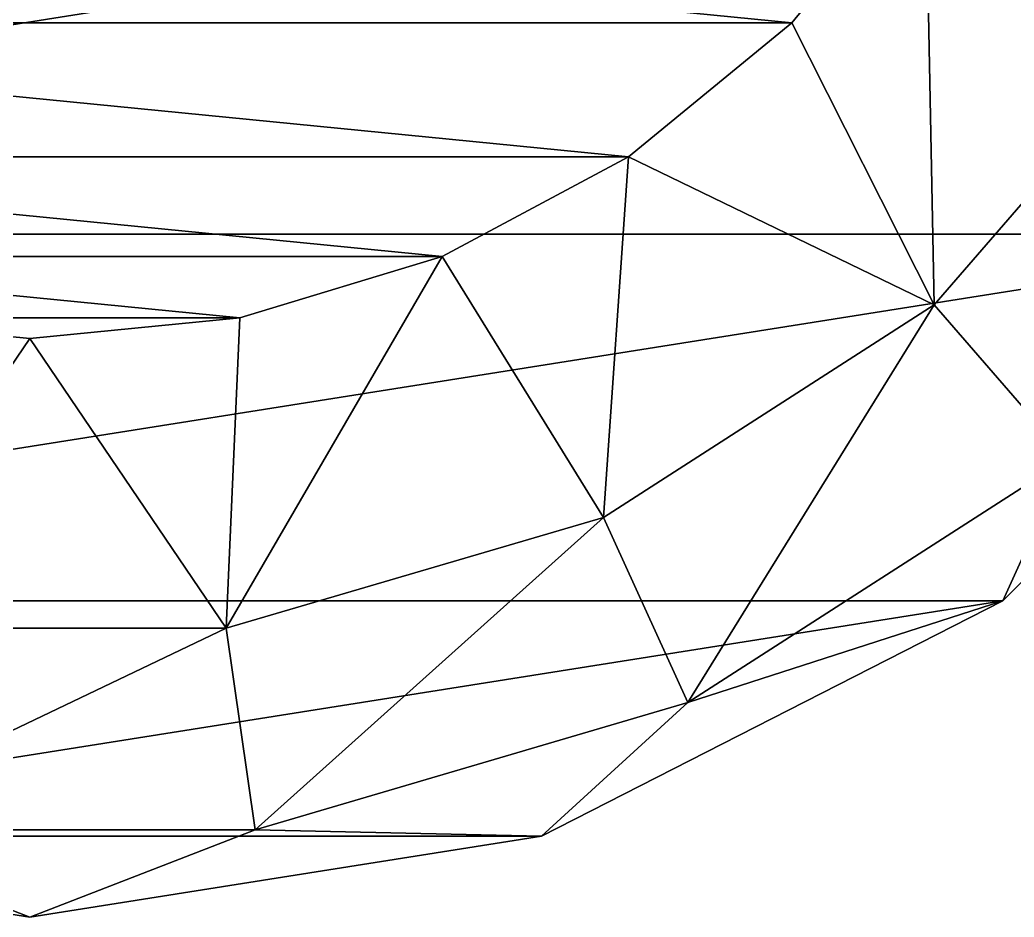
# Model space of a CAD drawing. Extents: x -6.1 to 6.1, y -6.1 to 6.1.
# Drawn here: x -0.036 to 3.652, y -6.143 to -2.816 of the extents above; entities that cross this region are included whole.
import ezdxf

# ---------------------------------------------------------------- set-up
doc = ezdxf.new("R2010")
doc.units = 0

msp = doc.modelspace()

# ---------------------------------------------------------------- linework, layer by layer
for points in [[(-4.969409, -3.610642), (4.969409, -3.610642), (5.842056, -1.897968)], [(0, -2.5), (-4.969409, -3.610642), (5.842056, -1.897968)], [(2.826627, -2.826627, -3.187745), (-2.826627, -2.826627, -3.187745), (-3.3236, -2.22105, -3.187745)], [(3.3236, -2.22105, -3.187745), (2.826627, -2.826627, -3.187745), (-3.3236, -2.22105, -3.187745)], [(3.355561, -3.872524, -2.443872), (2.826627, -2.826627, -3.187745), (3.3236, -2.22105, -3.187745)], [(3.355561, -3.872524, -2.443872), (3.3236, -2.22105, -3.187745), (4.310654, -2.770289, -2.443872)], [(-0.85505, -2.349231), (-4.969409, -3.610642), (0, -2.5)], [(3.355561, -3.872524, -2.443872), (4.310654, -2.770289, -2.443872), (3.849501, -4.442561, -1.322568)], [(2.22105, -3.3236, -3.187745), (-2.22105, -3.3236, -3.187745), (-2.826627, -2.826627, -3.187745)], [(2.826627, -2.826627, -3.187745), (2.22105, -3.3236, -3.187745), (-2.826627, -2.826627, -3.187745)], [(3.355561, -3.872524, -2.443872), (2.22105, -3.3236, -3.187745), (2.826627, -2.826627, -3.187745)], [(1.529737, -3.693113, -3.187745), (-1.529737, -3.693113, -3.187745), (-2.22105, -3.3236, -3.187745)], [(2.22105, -3.3236, -3.187745), (1.529737, -3.693113, -3.187745), (-2.22105, -3.3236, -3.187745)], [(2.128621, -4.661031, -2.443872), (1.529737, -3.693113, -3.187745), (2.22105, -3.3236, -3.187745)], [(2.128621, -4.661031, -2.443872), (2.22105, -3.3236, -3.187745), (3.355561, -3.872524, -2.443872)], [(-4.969409, -3.610642), (-3.610412, -4.969625), (4.969409, -3.610642)], [(-3.610412, -4.969625), (3.610412, -4.969625), (4.969409, -3.610642)], [(3.849501, -4.442561, -1.322568), (4.969409, -3.610642), (3.610412, -4.969625)], [(0.77962, -3.920659, -3.187745), (-0.77962, -3.920659, -3.187745), (-1.529737, -3.693113, -3.187745)], [(1.529737, -3.693113, -3.187745), (0.77962, -3.920659, -3.187745), (-1.529737, -3.693113, -3.187745)], [(0.729233, -5.071929, -2.443872), (0.77962, -3.920659, -3.187745), (1.529737, -3.693113, -3.187745)], [(0.729233, -5.071929, -2.443872), (1.529737, -3.693113, -3.187745), (2.128621, -4.661031, -2.443872)], [(2.128621, -4.661031, -2.443872), (3.355561, -3.872524, -2.443872), (2.441955, -5.347136, -1.322568)], [(3.355561, -3.872524, -2.443872), (3.849501, -4.442561, -1.322568), (2.441955, -5.347136, -1.322568)], [(0.77962, -3.920659, -3.187745), (0, -3.997453, -3.187745), (-0.77962, -3.920659, -3.187745)], [(-0.729233, -5.071929, -2.443872), (-0.77962, -3.920659, -3.187745), (0, -3.997453, -3.187745)], [(0.729233, -5.071929, -2.443872), (0, -3.997453, -3.187745), (0.77962, -3.920659, -3.187745)], [(-0.729233, -5.071929, -2.443872), (0, -3.997453, -3.187745), (0.729233, -5.071929, -2.443872)], [(2.441955, -5.347136, -1.322568), (3.849501, -4.442561, -1.322568), (3.610412, -4.969625)], [(0.729233, -5.071929, -2.443872), (2.128621, -4.661031, -2.443872), (0.836577, -5.818518, -1.322568)], [(2.128621, -4.661031, -2.443872), (2.441955, -5.347136, -1.322568), (0.836577, -5.818518, -1.322568)], [(-3.610412, -4.969625), (-1.89842, -5.841925), (3.610412, -4.969625)], [(-1.89842, -5.841925), (1.89842, -5.841925), (3.610412, -4.969625)], [(2.441955, -5.347136, -1.322568), (3.610412, -4.969625), (1.89842, -5.841925)], [(0.729233, -5.071929, -2.443872), (0.836577, -5.818518, -1.322568), (-0.836577, -5.818518, -1.322568)], [(-0.729233, -5.071929, -2.443872), (0.729233, -5.071929, -2.443872), (-0.836577, -5.818518, -1.322568)], [(0.836577, -5.818518, -1.322568), (2.441955, -5.347136, -1.322568), (1.89842, -5.841925)], [(-0.836577, -5.818518, -1.322568), (0, -6.142615), (-1.89842, -5.841925)], [(-0.836577, -5.818518, -1.322568), (0.836577, -5.818518, -1.322568), (0, -6.142615)], [(0.836577, -5.818518, -1.322568), (1.89842, -5.841925), (0, -6.142615)], [(-1.89842, -5.841925), (0, -6.142615), (1.89842, -5.841925)]]:
    msp.add_3dface(points)

doc.saveas('drawing.dxf')
